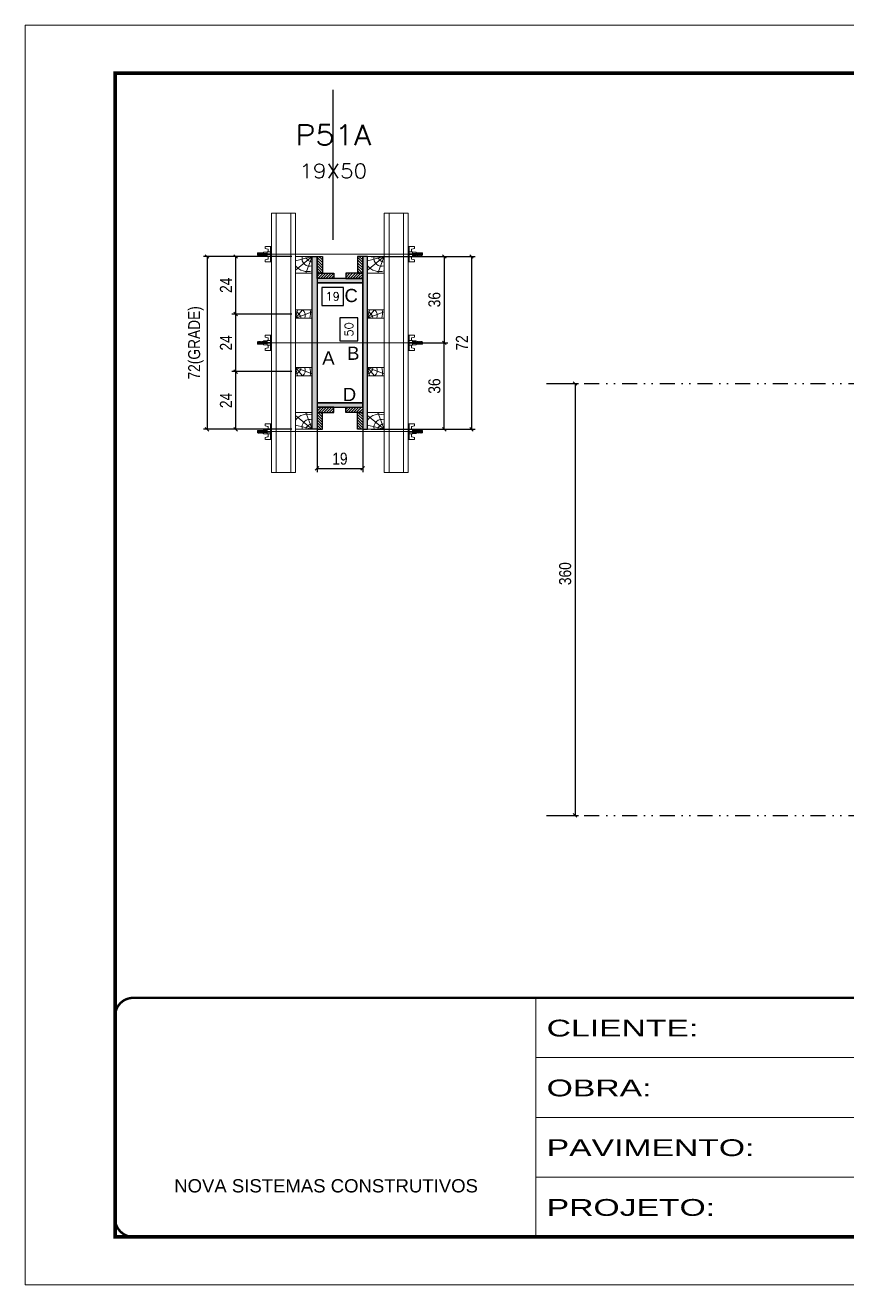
# Model space of a CAD drawing. Extents: x 2949 to 9203, y -16089 to 12527.
# Drawn here: x 7718 to 8402, y -14940 to -13890 of the extents above; entities that cross this region are included whole.
import ezdxf
from ezdxf.enums import TextEntityAlignment as Align

# ---------------------------------------------------------------- set-up
doc = ezdxf.new("R2010")
doc.units = 0
for name, pattern in [('CONTINUO', [0]), ('DASHED', [0.75, 0.5, -0.25]), ('DIVIDE2', [0.625, 0.25, -0.125, 0, -0.125, 0, -0.125]), ('HIDDEN', [0.375, 0.25, -0.125])]:
    doc.linetypes.add(name, pattern=pattern)
for name, color, linetype in [('CHAPA', 1, 'Continuous'), ('COTA', 241, 'Continuous'), ('cotas', 4, 'Continuous'), ('MEIO_PONT', 93, 'Continuous'), ('Nível', 160, 'Continuous'), ('Painéis', 200, 'Continuous'), ('SARRAFO', 251, 'Continuous'), ('Texto de Titulo', 7, 'Continuous'), ('Texto Qtd Sarr', 242, 'Continuous'), ('TEXTO_GERAL', 7, 'Continuous')]:
    doc.layers.add(name, color=color, linetype=linetype)
for name, color, linetype, lineweight in [('Folhas', 255, 'Continuous', 9), ('Hachura', 251, 'Continuous', 9), ('Madeira', 126, 'Continuous', 18), ('Perfil Metálico', 224, 'Continuous', 18), ('SARRAFO DE PRESSAO', 251, 'DASHED', 9), ('Texto Seção', 7, 'Continuous', 15)]:
    doc.layers.add(name, color=color, linetype=linetype, lineweight=lineweight)
doc.styles.add('ARIAL', font='arial.ttf')
doc.styles.add('COTA TECNICA', font='techl___.ttf', dxfattribs={"height": 10})
doc.styles.add('COTA TECNICA 2X', font='techl___.ttf', dxfattribs={"height": 10})
doc.styles.add('ROMANS', font='romans.shx')
doc.styles.add('Tecnologia', font='')
doc.styles.get('Tecnologia').set_extended_font_data('Forgotten Futurist')
doc.dimstyles.new('PAINEL', dxfattribs={"dimtxt": 10, "dimasz": 3, "dimexe": 3, "dimexo": 3, "dimgap": 3, "dimtad": 1, "dimdec": 1, "dimzin": 12, "dimdsep": 46, "dimtxsty": 'COTA TECNICA', "dimblk1": 'OBLIQUE', "dimblk2": 'OBLIQUE', "dimsah": 1, "dimcen": 0.9, "dimclrd": 4, "dimclre": 4, "dimclrt": 240, "dimadec": 1, "dimazin": 3, "dimtfac": 1, "dimtdec": 1, "dimtmove": 0, "dimatfit": 3, "dimfxl": 1, "dimtolj": 1, "dimtzin": 12, "dimarcsym": 0})
doc.dimstyles.new('SECAO PILAR', dxfattribs={"dimtxt": 10, "dimasz": 3, "dimexe": 3, "dimexo": 3, "dimgap": 3, "dimtad": 1, "dimdec": 1, "dimlfac": 0.5, "dimzin": 12, "dimdsep": 46, "dimtxsty": 'COTA TECNICA 2X', "dimblk1": 'OBLIQUE', "dimblk2": 'OBLIQUE', "dimsah": 1, "dimcen": 0.9, "dimclrd": 256, "dimclre": 256, "dimclrt": 256, "dimadec": 1, "dimazin": 3, "dimtfac": 1, "dimtdec": 1, "dimtmove": 0, "dimatfit": 3, "dimfxl": 1, "dimtolj": 1, "dimtzin": 12, "dimarcsym": 0})
doc.dimstyles.new('SECÇÃO 2', dxfattribs={"dimtxt": 7, "dimasz": 6, "dimexe": 0.18, "dimexo": 2, "dimgap": -4, "dimtad": 3, "dimdec": 1, "dimlfac": 0.5, "dimzin": 12, "dimdsep": 46, "dimtxsty": 'ROMANS', "dimblk": 'ARCHTICK', "dimcen": 0.09, "dimse1": 1, "dimse2": 1, "dimsd1": 1, "dimsd2": 1, "dimclrd": 180, "dimclre": 5, "dimclrt": 1, "dimadec": 0, "dimazin": 3, "dimtfac": 1, "dimtdec": 1, "dimtofl": 0, "dimtmove": 0, "dimatfit": 3, "dimldrblk": 'ARCHTICK', "dimfxl": 1, "dimtolj": 1, "dimtzin": 0, "dimarcsym": 0})
pattern_1 = [(135, (-14930.538, -4724.3629), (-1.12253202, -1.12253202), [])]
pattern_2 = [(135, (-14930.538, -4959.3629), (-1.12253202, -1.12253202), [])]
pattern_3 = [(45, (17463.822, 8682.4934), (-1.12253202, 1.12253202), [])]

# ---------------------------------------------------------------- blocks, each defined once
blk = doc.blocks.new('9999999999')
at = {"color": 30, "linetype": 'CONTINUO'}
for p, q in [((98564.6, 34230.2), (98564.6, 34429.4)), ((98564.6, 34379.6), (99584, 34379.6)), ((98564.6, 34329.8), (99488, 34329.8)), ((98564.6, 34280), (99488, 34280))]:
    blk.add_line(p, q, dxfattribs=at)
at = {"color": 30, "linetype": 'CONTINUO', "const_width": 2}
blk.add_lwpolyline([(99584, 34230.2), (99584, 34414.4, 0.414214), (99569, 34429.4), (98229, 34429.4, 0.414214), (98214, 34414.4), (98214, 34245.2, 0.414214), (98229, 34230.2), (99584, 34230.2)], format="xyb", dxfattribs=at)
at = {"layer": 'Folhas'}
blk.add_lwpolyline([(98139, 34190.2), (99624, 34190.2), (99624, 35240.2), (98139, 35240.2)], close=True, dxfattribs=at)
at = {"layer": 'Folhas', "color": 30, "const_width": 3}
blk.add_lwpolyline([(98214, 34230.2), (99584, 34230.2), (99584, 35200.2), (98214, 35200.2)], close=True, dxfattribs=at)
at = {"color": 7, "linetype": 'Continuous', "ltscale": 5, "style": 'ARIAL'}
blk.add_text('NOVA SISTEMAS CONSTRUTIVOS', height=11.059, dxfattribs=at).set_placement((98263.2, 34267.2))
at = {"layer": 'Folhas', "color": 7, "style": 'Tecnologia', "width": 1.5}
for s, p in [('CLIENTE:', (98573.7, 34397.2)), ('OBRA:', (98573.7, 34347.3)), ('PAVIMENTO:', (98573.7, 34297.5)), ('PROJETO:', (98573.7, 34247.7))]:
    blk.add_text(s, height=14, dxfattribs=at).set_placement(p)
blk = doc.blocks.new('titulo1')
at = {"layer": 'Defpoints', "color": 252, "linetype": 'HIDDEN', "ltscale": 2}
blk.add_line((0, 0), (0, 125), dxfattribs=at)
at = {"layer": 'Defpoints', "style": 'ROMANS', "oblique": 15}
blk.add_attdef('FOLHA', text='', height=10, dxfattribs=at).set_placement((0, 15.6), align=Align.MIDDLE_CENTER)
at = {"layer": 'Texto Qtd Sarr', "color": 3, "style": 'ROMANS', "oblique": 15}
for tag, height, p in [('TITULO', 17, (0, 71.4)), ('SEÇÃO', 12, (0, 41.5))]:
    blk.add_attdef(tag, text='', height=height, dxfattribs=at).set_placement(p, align=Align.MIDDLE_CENTER)
blk = doc.blocks.new('_Oblique')
at = {"color": 0, "linetype": 'ByBlock', "lineweight": -2}
blk.add_line((-0.5, -0.5), (0.5, 0.5), dxfattribs=at)
blk = doc.blocks.new('*D3258')
at = {"layer": 'cotas', "color": 4, "linetype": 'ByBlock', "lineweight": -2, "transparency": 16777216}
for p, q in [((8155.2, -14189.2), (8178.9, -14189.2)), ((8175.9, -14189.2), (8175.9, -14549.2)), ((8155.2, -14549.2), (8178.9, -14549.2))]:
    blk.add_line(p, q, dxfattribs=at)
at = {"layer": 'Defpoints', "color": 0, "linetype": 'ByBlock', "transparency": 16777216}
for p in [(8152.2, -14189.2), (8152.2, -14549.2), (8175.9, -14549.2)]:
    blk.add_point(p, dxfattribs=at)
at = {"layer": 'cotas', "color": 4, "linetype": 'ByBlock', "lineweight": -2, "transparency": 16777216, "xscale": 3, "yscale": 3, "zscale": 3}
for p, rotation in [((8175.9, -14189.2), 90), ((8175.9, -14549.2), 270)]:
    blk.add_blockref('_Oblique', p, dxfattribs=dict(at, rotation=rotation))
at = {"layer": 'cotas', "color": 240, "linetype": 'ByBlock', "transparency": 16777216, "insert": (8167.7, -14347.7), "char_height": 10, "attachment_point": 5, "rotation": 90, "style": 'COTA TECNICA'}
blk.add_mtext('\\A1;360', dxfattribs=at)
blk = doc.blocks.new('*D3256')
at = {"layer": 'COTA', "color": 180, "lineweight": -2, "transparency": 16777216}
for p, q in [((7994.9, -14134.4), (7979.9, -14134.4)), ((7979.9, -14134.4), (7979.9, -14153.7)), ((7994.9, -14153.7), (7994.9, -14134.4)), ((7979.9, -14153.7), (7994.9, -14153.7))]:
    blk.add_line(p, q, dxfattribs=at)
at = {"layer": 'Defpoints', "color": 0, "transparency": 16777216}
for p in [(7960.9, -14105.3), (7960.9, -14205.3), (7998.9, -14205.3)]:
    blk.add_point(p, dxfattribs=at)
at = {"layer": 'COTA', "color": 1, "transparency": 16777216, "insert": (7987.4, -14144.1), "char_height": 7, "attachment_point": 5, "rotation": 90, "style": 'ROMANS'}
blk.add_mtext('\\A1;50', dxfattribs=at)
blk = doc.blocks.new('_ArchTick')
at = {"color": 0, "linetype": 'ByBlock', "const_width": 0.15}
blk.add_lwpolyline([(-0.5, -0.5), (0.5, 0.5)], dxfattribs=at)
blk = doc.blocks.new('*D3257')
at = {"layer": 'COTA', "color": 180, "lineweight": -2, "transparency": 16777216}
for p, q in [((7982.8, -14109.1), (7964.8, -14109.1)), ((7964.8, -14109.1), (7964.8, -14124.1)), ((7982.8, -14124.1), (7982.8, -14109.1)), ((7964.8, -14124.1), (7982.8, -14124.1))]:
    blk.add_line(p, q, dxfattribs=at)
at = {"layer": 'Defpoints', "color": 0, "transparency": 16777216}
for p in [(7960.9, -14105.3), (7998.9, -14105.3), (7998.9, -14128.1)]:
    blk.add_point(p, dxfattribs=at)
at = {"layer": 'COTA', "color": 1, "transparency": 16777216, "insert": (7973.8, -14116.6), "char_height": 7, "attachment_point": 5, "style": 'ROMANS'}
blk.add_mtext('\\A1;19', dxfattribs=at)
blk = doc.blocks.new('C')
at = {"layer": 'Hachura', "color": 0}
for p, q in [((0, 3.22), (0, -3.22)), ((0.45, 3.22), (0, 3.22)), ((0.46, 3.16), (0, 3.16)), ((0.46, 3.05), (0, 3.05)), ((0.46, 2.88), (0, 2.88)), ((0, 2.75), (0, -1.16)), ((0.46, 2.65), (0, 2.65)), ((0.46, 2.23), (0, 2.23)), ((0.46, 1.51), (0, 1.51)), ((0.39, 0.49), (0.17, 0.49)), ((0.45, -3.23), (0.45, 3.22)), ((0.45, 3.22), (2.58, 3.22)), ((1.74, 0.97), (0.45, 0.97)), ((1.45, 0.1), (0.45, 0.1)), ((1.35, 1.94), (1.35, 0.96)), ((2.58, 2.39), (1.47, 2.09)), ((1.74, -0.97), (1.74, 0.97)), ((1.74, 0.97), (1.74, 0.84)), ((1.74, 0.97), (1.74, 0.84)), ((1.74, 0.84), (3.35, 0.84)), ((3.35, 0.45), (1.74, 0.45)), ((2.58, 3.22), (2.58, 2.39)), ((3.32, 0.84), (3.32, -0.84)), ((3.35, 0.84), (3.35, -0.84)), ((3.68, 0.45), (3.35, 0.45)), ((3.84, -0.52), (3.35, 0.45)), ((3.35, 0.06), (3.67, -0.57)), ((3.68, 0.45), (4.16, -0.52)), ((3.72, 0.5), (4.25, -0.57)), ((4.37, -0.55), (3.83, 0.53)), ((4.15, 0.45), (3.93, 0.45)), ((4.42, -0.52), (3.93, 0.45)), ((4.15, 0.45), (4.26, 0.45)), ((4.26, 0.45), (4.74, -0.52)), ((4.3, 0.5), (4.83, -0.57)), ((4.95, -0.55), (4.41, 0.53)), ((4.51, 0.45), (4.84, 0.45)), ((5, -0.52), (4.51, 0.45)), ((4.84, 0.45), (5.32, -0.52)), ((4.88, 0.5), (5.41, -0.57)), ((5.53, -0.55), (4.99, 0.53)), ((5.58, -0.52), (5.09, 0.45)), ((5.42, 0.45), (5.09, 0.45)), ((5.58, -0.52), (5.09, 0.45)), ((5.42, 0.45), (5.74, -0.19)), ((5.46, 0.5), (5.74, -0.07)), ((5.74, 0.19), (5.57, 0.53)), ((5.74, 0.32), (5.68, 0.45)), ((5.68, 0.45), (5.74, 0.45)), ((5.74, 0.45), (5.9, 0.29)), ((5.74, 0.45), (5.74, -0.52)), ((5.9, -0.36), (5.9, 0.29)), ((0.45, 0), (0, 0)), ((0.46, -1.52), (0, -1.52)), ((0.46, -2.23), (0, -2.23)), ((0.46, -2.65), (0, -2.65)), ((0.46, -2.88), (0, -2.88)), ((0.46, -3.05), (0, -3.05)), ((0.46, -3.16), (0, -3.16)), ((0, -3.22), (2.57, -3.22)), ((0.08, -0.48), (0.29, -0.48)), ((0.29, -0.48), (0.4, -0.48)), ((0.45, 0), (0.45, -0.97)), ((0.45, -0.16), (1.45, -0.16)), ((0.45, -0.65), (0.45, -0.32)), ((0.45, -3.23), (0.45, -0.65)), ((0.45, -0.97), (1.74, -0.97)), ((1.35, -1.94), (1.35, -0.97)), ((2.58, -2.39), (1.47, -2.1)), ((3.35, -0.32), (1.74, -0.32)), ((3.35, -0.84), (1.74, -0.84)), ((2.58, -3.23), (2.58, -2.39)), ((3.35, -0.07), (3.58, -0.52)), ((3.35, -0.52), (3.58, -0.52)), ((3.84, -0.52), (4.16, -0.52)), ((4.42, -0.52), (4.74, -0.52)), ((4.63, -0.52), (4.74, -0.52)), ((5, -0.52), (5.32, -0.52)), ((5.58, -0.52), (5.74, -0.52)), ((5.74, -0.52), (5.9, -0.36)), ((5.74, -0.52), (5.74, -0.52))]:
    blk.add_line(p, q, dxfattribs=at)
for centre, radius, start, end in [((1.52, 1.94), 0.161, 104.7436, 180), ((1.44, -0.03), 0.129, 272.695, 87.305), ((3.81, 0.39), 0.143, 25.5688, 154.4312), ((4.39, 0.39), 0.143, 25.5688, 154.4312), ((4.97, 0.39), 0.143, 25.5688, 154.4312), ((5.55, 0.39), 0.143, 25.5688, 154.4312), ((0.17, -0.37), 0.174, 221.744, 317.8592), ((1.52, -1.94), 0.161, 180, 255.2564), ((3.71, -0.4), 0.174, 222.1408, 318.256), ((4.29, -0.4), 0.174, 222.1408, 318.256), ((4.87, -0.4), 0.174, 222.1408, 318.256), ((5.45, -0.4), 0.174, 222.1408, 318.256), ((5.61, -0.4), 0.174, 317.8592, 318.256)]:
    blk.add_arc(centre, radius, start, end, dxfattribs=at)
blk = doc.blocks.new('*D3261')
at = {"layer": 'COTA', "lineweight": -2, "transparency": 16777216}
for p, q in [((7960.9, -14211.9), (7960.9, -14263)), ((7998.9, -14211.9), (7998.9, -14263)), ((7960.9, -14260), (7998.9, -14260))]:
    blk.add_line(p, q, dxfattribs=at)
at = {"layer": 'Defpoints', "color": 0, "transparency": 16777216}
for p in [(7960.9, -14208.9), (7998.9, -14208.9), (7998.9, -14260)]:
    blk.add_point(p, dxfattribs=at)
at = {"layer": 'COTA', "lineweight": -2, "transparency": 16777216, "xscale": 3, "yscale": 3, "zscale": 3, "rotation": 180}
blk.add_blockref('_Oblique', (7960.9, -14260), dxfattribs=at)
at = {"layer": 'COTA', "lineweight": -2, "transparency": 16777216, "xscale": 3, "yscale": 3, "zscale": 3}
blk.add_blockref('_Oblique', (7998.9, -14260), dxfattribs=at)
at = {"layer": 'COTA', "transparency": 16777216, "insert": (7979.9, -14251.9), "char_height": 10, "attachment_point": 5, "style": 'COTA TECNICA 2X'}
blk.add_mtext('\\A1;19', dxfattribs=at)
blk = doc.blocks.new('*D3262')
at = {"layer": 'COTA', "lineweight": -2, "transparency": 16777216}
for p, q in [((7939.9, -14083.3), (7866.1, -14083.3)), ((7869.1, -14083.3), (7869.1, -14227.3)), ((7939.9, -14227.3), (7866.1, -14227.3))]:
    blk.add_line(p, q, dxfattribs=at)
at = {"layer": 'Defpoints', "color": 0, "transparency": 16777216}
for p in [(7942.9, -14083.3), (7869.1, -14227.3), (7942.9, -14227.3)]:
    blk.add_point(p, dxfattribs=at)
at = {"layer": 'COTA', "lineweight": -2, "transparency": 16777216, "xscale": 3, "yscale": 3, "zscale": 3}
for p, rotation in [((7869.1, -14083.3), 90), ((7869.1, -14227.3), 270)]:
    blk.add_blockref('_Oblique', p, dxfattribs=dict(at, rotation=rotation))
at = {"layer": 'COTA', "transparency": 16777216, "insert": (7859.9, -14155.3), "char_height": 10, "attachment_point": 5, "rotation": 90, "style": 'COTA TECNICA 2X'}
blk.add_mtext('\\A1;72(GRADE)', dxfattribs=at)
blk = doc.blocks.new('*D3263')
at = {"layer": 'COTA', "lineweight": -2, "transparency": 16777216}
for p, q in [((7939.9, -14179.3), (7889.9, -14179.3)), ((7892.9, -14179.3), (7892.9, -14227.3)), ((7939.9, -14227.3), (7889.9, -14227.3))]:
    blk.add_line(p, q, dxfattribs=at)
at = {"layer": 'Defpoints', "color": 0, "transparency": 16777216}
for p in [(7942.9, -14179.3), (7892.9, -14227.3), (7942.9, -14227.3)]:
    blk.add_point(p, dxfattribs=at)
at = {"layer": 'COTA', "lineweight": -2, "transparency": 16777216, "xscale": 3, "yscale": 3, "zscale": 3}
for p, rotation in [((7892.9, -14179.3), 90), ((7892.9, -14227.3), 270)]:
    blk.add_blockref('_Oblique', p, dxfattribs=dict(at, rotation=rotation))
at = {"layer": 'COTA', "transparency": 16777216, "insert": (7884.9, -14203.3), "char_height": 10, "attachment_point": 5, "rotation": 90, "style": 'COTA TECNICA 2X'}
blk.add_mtext('\\A1;24', dxfattribs=at)
blk = doc.blocks.new('PONTALETE')
at = {"layer": 'Madeira'}
for q in [(2.71, 7), (7, 5.76), (7, 1.74)]:
    blk.add_line((0, 0), q, dxfattribs=at)
blk.add_lwpolyline([(0, 0), (7, 0), (7, 7), (0, 7)], close=True, dxfattribs=at)
for centre, radius, start, end in [((2.04, 0.06), 6.23, 37.2818, 109.0913), ((1.09, 0.9), 3.19, 343.603, 109.9847), ((-0.21, -0.78), 3.09, 14.6322, 86.0383)]:
    blk.add_arc(centre, radius, start, end, dxfattribs=at)
blk = doc.blocks.new('MEIO PONTALETE')
at = {"layer": 'Madeira'}
for q in [(2.71, 7), (3.5, 2.88), (3.5, 0.87)]:
    blk.add_line((0, 0), q, dxfattribs=at)
blk.add_lwpolyline([(0, 0), (3.5, 0), (3.5, 7), (0, 7)], close=True, dxfattribs=at)
for centre, radius, start, end in [((2.04, 0.06), 6.23, 76.4499, 109.0913), ((1.09, 0.9), 3.19, 40.9063, 109.9847), ((-0.21, -0.78), 3.09, 14.6322, 86.0383)]:
    blk.add_arc(centre, radius, start, end, dxfattribs=at)
blk = doc.blocks.new('*D3264')
at = {"layer": 'COTA', "lineweight": -2, "transparency": 16777216}
for p, q in [((7939.9, -14083.3), (7889.9, -14083.3)), ((7892.9, -14083.3), (7892.9, -14131.3)), ((7939.9, -14131.3), (7889.9, -14131.3))]:
    blk.add_line(p, q, dxfattribs=at)
at = {"layer": 'Defpoints', "color": 0, "transparency": 16777216}
for p in [(7942.9, -14083.3), (7892.9, -14131.3), (7942.9, -14131.3)]:
    blk.add_point(p, dxfattribs=at)
at = {"layer": 'COTA', "lineweight": -2, "transparency": 16777216, "xscale": 3, "yscale": 3, "zscale": 3}
for p, rotation in [((7892.9, -14083.3), 90), ((7892.9, -14131.3), 270)]:
    blk.add_blockref('_Oblique', p, dxfattribs=dict(at, rotation=rotation))
at = {"layer": 'COTA', "transparency": 16777216, "insert": (7884.9, -14107.3), "char_height": 10, "attachment_point": 5, "rotation": 90, "style": 'COTA TECNICA 2X'}
blk.add_mtext('\\A1;24', dxfattribs=at)
blk = doc.blocks.new('*D3265')
at = {"layer": 'COTA', "lineweight": -2, "transparency": 16777216}
for p, q in [((7939.9, -14131.3), (7889.9, -14131.3)), ((7892.9, -14131.3), (7892.9, -14179.3)), ((7939.9, -14179.3), (7889.9, -14179.3))]:
    blk.add_line(p, q, dxfattribs=at)
at = {"layer": 'Defpoints', "color": 0, "transparency": 16777216}
for p in [(7942.9, -14131.3), (7892.9, -14179.3), (7942.9, -14179.3)]:
    blk.add_point(p, dxfattribs=at)
at = {"layer": 'COTA', "lineweight": -2, "transparency": 16777216, "xscale": 3, "yscale": 3, "zscale": 3}
for p, rotation in [((7892.9, -14131.3), 90), ((7892.9, -14179.3), 270)]:
    blk.add_blockref('_Oblique', p, dxfattribs=dict(at, rotation=rotation))
at = {"layer": 'COTA', "transparency": 16777216, "insert": (7884.9, -14155.3), "char_height": 10, "attachment_point": 5, "rotation": 90, "style": 'COTA TECNICA 2X'}
blk.add_mtext('\\A1;24', dxfattribs=at)
blk = doc.blocks.new('*D3266')
at = {"layer": 'COTA', "lineweight": -2, "transparency": 16777216}
for p, q in [((8005.9, -14083.3), (8092.6, -14083.3)), ((8089.6, -14083.3), (8089.6, -14227.3)), ((8005.9, -14227.3), (8092.6, -14227.3))]:
    blk.add_line(p, q, dxfattribs=at)
at = {"layer": 'Defpoints', "color": 0, "transparency": 16777216}
for p in [(8002.9, -14083.3), (8002.9, -14227.3), (8089.6, -14227.3)]:
    blk.add_point(p, dxfattribs=at)
at = {"layer": 'COTA', "lineweight": -2, "transparency": 16777216, "xscale": 3, "yscale": 3, "zscale": 3}
for p, rotation in [((8089.6, -14083.3), 90), ((8089.6, -14227.3), 270)]:
    blk.add_blockref('_Oblique', p, dxfattribs=dict(at, rotation=rotation))
at = {"layer": 'COTA', "transparency": 16777216, "insert": (8081.6, -14155.3), "char_height": 10, "attachment_point": 5, "rotation": 90, "style": 'COTA TECNICA 2X'}
blk.add_mtext('\\A1;72', dxfattribs=at)
blk = doc.blocks.new('*D3267')
at = {"layer": 'COTA', "lineweight": -2, "transparency": 16777216}
for p, q in [((8039.9, -14083.3), (8069.9, -14083.3)), ((8066.9, -14083.3), (8066.9, -14155.3)), ((8039.9, -14155.3), (8069.9, -14155.3))]:
    blk.add_line(p, q, dxfattribs=at)
at = {"layer": 'Defpoints', "color": 0, "transparency": 16777216}
for p in [(8036.9, -14083.3), (8036.9, -14155.3), (8066.9, -14155.3)]:
    blk.add_point(p, dxfattribs=at)
at = {"layer": 'COTA', "lineweight": -2, "transparency": 16777216, "xscale": 3, "yscale": 3, "zscale": 3}
for p, rotation in [((8066.9, -14083.3), 90), ((8066.9, -14155.3), 270)]:
    blk.add_blockref('_Oblique', p, dxfattribs=dict(at, rotation=rotation))
at = {"layer": 'COTA', "transparency": 16777216, "insert": (8058.7, -14119.3), "char_height": 10, "attachment_point": 5, "rotation": 90, "style": 'COTA TECNICA 2X'}
blk.add_mtext('\\A1;36', dxfattribs=at)
blk = doc.blocks.new('*D3268')
at = {"layer": 'COTA', "lineweight": -2, "transparency": 16777216}
for p, q in [((8039.9, -14155.3), (8069.9, -14155.3)), ((8066.9, -14227.3), (8066.9, -14155.3)), ((8039.9, -14227.3), (8069.9, -14227.3))]:
    blk.add_line(p, q, dxfattribs=at)
at = {"layer": 'Defpoints', "color": 0, "transparency": 16777216}
for p in [(8036.9, -14155.3), (8066.9, -14155.3), (8036.9, -14227.3)]:
    blk.add_point(p, dxfattribs=at)
at = {"layer": 'COTA', "lineweight": -2, "transparency": 16777216, "xscale": 3, "yscale": 3, "zscale": 3}
for p, rotation in [((8066.9, -14155.3), 90), ((8066.9, -14227.3), 270)]:
    blk.add_blockref('_Oblique', p, dxfattribs=dict(at, rotation=rotation))
at = {"layer": 'COTA', "transparency": 16777216, "insert": (8058.7, -14191.3), "char_height": 10, "attachment_point": 5, "rotation": 90, "style": 'COTA TECNICA 2X'}
blk.add_mtext('\\A1;36', dxfattribs=at)

msp = doc.modelspace()

# ---------------------------------------------------------------- hatches: boundary and pattern name
at = {"layer": 'Hachura'}
h = msp.add_hatch(color=256, dxfattribs=at)
h.dxf.hatch_style = 1
h.paths.add_polyline_path([(7960.87, -14227.31), (7956.87, -14227.31), (7956.87, -14083.31), (7960.87, -14083.31)])
h = msp.add_hatch(color=256, dxfattribs=at)
h.dxf.hatch_style = 1
h.paths.add_polyline_path([(7960.87, -14227.31), (7956.87, -14227.31), (7956.87, -14083.31), (7960.87, -14083.31)])
h = msp.add_hatch(dxfattribs=at)
h.set_pattern_fill('ANSI31', color=256, scale=0.5, angle=90, style=0)
h.set_pattern_definition(pattern_2)
h.paths.add_polyline_path([(7960.87, -14097.31), (7965.27, -14097.31), (7965.27, -14083.31), (7960.87, -14083.31)])
h = msp.add_hatch(dxfattribs=at)
h.set_pattern_fill('ANSI31', color=256, scale=0.5, angle=90, style=0)
h.set_pattern_definition(pattern_2)
h.paths.add_polyline_path([(7998.87, -14097.31), (7994.47, -14097.31), (7994.47, -14083.31), (7998.87, -14083.31)])
h = msp.add_hatch(color=256, dxfattribs=at)
h.dxf.hatch_style = 1
h.paths.add_polyline_path([(7998.87, -14227.31), (8002.87, -14227.31), (8002.87, -14083.31), (7998.87, -14083.31)])
h = msp.add_hatch(color=256, dxfattribs=at)
h.dxf.hatch_style = 1
h.paths.add_polyline_path([(7998.87, -14227.31), (8002.87, -14227.31), (8002.87, -14083.31), (7998.87, -14083.31)])
h = msp.add_hatch(dxfattribs=at)
h.set_pattern_fill('ANSI31', color=256, scale=0.5, style=0)
h.set_pattern_definition(pattern_3)
h.paths.add_polyline_path([(7974.87, -14101.71), (7974.87, -14097.31), (7960.87, -14097.31), (7960.87, -14101.71)])
h = msp.add_hatch(dxfattribs=at)
h.set_pattern_fill('ANSI31', color=256, scale=0.5, style=0)
h.set_pattern_definition(pattern_3)
h.paths.add_polyline_path([(7984.87, -14101.71), (7984.87, -14097.31), (7998.87, -14097.31), (7998.87, -14101.71)])
h = msp.add_hatch(color=256, dxfattribs=at)
h.dxf.hatch_style = 1
h.paths.add_polyline_path([(7960.87, -14101.71), (7960.87, -14105.31), (7998.87, -14105.31), (7998.87, -14101.71)])
h = msp.add_hatch(color=256, dxfattribs=at)
h.dxf.hatch_style = 1
h.paths.add_polyline_path([(7960.87, -14101.71), (7960.87, -14105.31), (7998.87, -14105.31), (7998.87, -14101.71)])
h = msp.add_hatch(color=256, dxfattribs=at)
h.dxf.hatch_style = 1
h.paths.add_polyline_path([(7960.87, -14205.31), (7960.87, -14208.91), (7998.87, -14208.91), (7998.87, -14205.31)])
h = msp.add_hatch(color=256, dxfattribs=at)
h.dxf.hatch_style = 1
h.paths.add_polyline_path([(7960.87, -14205.31), (7960.87, -14208.91), (7998.87, -14208.91), (7998.87, -14205.31)])
h = msp.add_hatch(dxfattribs=at)
h.set_pattern_fill('ANSI31', color=256, scale=0.5, style=0)
h.set_pattern_definition(pattern_3)
h.paths.add_polyline_path([(7974.87, -14208.91), (7974.87, -14213.31), (7960.87, -14213.31), (7960.87, -14208.91)])
h = msp.add_hatch(dxfattribs=at)
h.set_pattern_fill('ANSI31', color=256, scale=0.5, angle=90, style=0)
h.set_pattern_definition(pattern_1)
h.paths.add_polyline_path([(7960.87, -14213.31), (7965.27, -14213.31), (7965.27, -14227.31), (7960.87, -14227.31)])
h = msp.add_hatch(dxfattribs=at)
h.set_pattern_fill('ANSI31', color=256, scale=0.5, style=0)
h.set_pattern_definition(pattern_3)
h.paths.add_polyline_path([(7984.87, -14208.91), (7984.87, -14213.31), (7998.87, -14213.31), (7998.87, -14208.91)])
h = msp.add_hatch(dxfattribs=at)
h.set_pattern_fill('ANSI31', color=256, scale=0.5, angle=90, style=0)
h.set_pattern_definition(pattern_1)
h.paths.add_polyline_path([(7998.87, -14213.31), (7994.47, -14213.31), (7994.47, -14227.31), (7998.87, -14227.31)])

# ---------------------------------------------------------------- linework, layer by layer
at = {"layer": 'CHAPA'}
for points in [[(7960.87, -14227.31), (7956.87, -14227.31), (7956.87, -14083.31), (7960.87, -14083.31)], [(7960.87, -14227.31), (7956.87, -14227.31), (7956.87, -14083.31), (7960.87, -14083.31)], [(7998.87, -14227.31), (8002.87, -14227.31), (8002.87, -14083.31), (7998.87, -14083.31)], [(7998.87, -14227.31), (8002.87, -14227.31), (8002.87, -14083.31), (7998.87, -14083.31)], [(7960.87, -14101.71), (7960.87, -14105.31), (7998.87, -14105.31), (7998.87, -14101.71)], [(7960.87, -14101.71), (7960.87, -14105.31), (7998.87, -14105.31), (7998.87, -14101.71)], [(7960.87, -14205.31), (7960.87, -14208.91), (7998.87, -14208.91), (7998.87, -14205.31)], [(7960.87, -14205.31), (7960.87, -14208.91), (7998.87, -14208.91), (7998.87, -14205.31)]]:
    msp.add_lwpolyline(points, close=True, dxfattribs=at)
at = {"layer": 'Hachura'}
for p, q in [((7912.07, -14081.31), (8043.87, -14081.31)), ((7912.07, -14155.31), (8043.87, -14155.32)), ((7912.07, -14229.32), (8043.87, -14229.32))]:
    msp.add_line(p, q, dxfattribs=at)
at = {"layer": 'Madeira'}
for points in [[(7956.87, -14227.31), (7942.87, -14227.31), (7942.87, -14083.31), (7956.87, -14083.31)], [(8002.87, -14227.31), (8016.87, -14227.31), (8016.87, -14083.31), (8002.87, -14083.31)]]:
    msp.add_lwpolyline(points, close=True, dxfattribs=at)
at = {"layer": 'Nível', "color": 4, "linetype": 'DIVIDE2', "ltscale": 50}
for p, q in [((8152.19, -14189.21), (9162.53, -14189.21)), ((8152.19, -14549.21), (9162.53, -14549.21))]:
    msp.add_line(p, q, dxfattribs=at)
at = {"layer": 'Painéis'}
msp.add_lwpolyline([(7998.87, -14105.31), (7960.87, -14105.31), (7960.87, -14205.31), (7998.87, -14205.31)], close=True, dxfattribs=at)
at = {"layer": 'Perfil Metálico'}
for points in [[(7922.87, -14263.31), (7942.87, -14263.31), (7942.87, -14047.31), (7922.87, -14047.31)], [(7938.87, -14047.31), (7926.87, -14047.31), (7926.87, -14263.31), (7938.87, -14263.31)], [(8036.87, -14263.31), (8016.87, -14263.31), (8016.87, -14047.31), (8036.87, -14047.31)], [(8020.87, -14047.31), (8032.87, -14047.31), (8032.87, -14263.31), (8020.87, -14263.31)]]:
    msp.add_lwpolyline(points, close=True, dxfattribs=at)
at = {"layer": 'SARRAFO'}
for points in [[(7965.27, -14083.31), (7965.27, -14097.31), (7960.87, -14097.31), (7960.87, -14083.31)], [(7994.47, -14083.31), (7994.47, -14097.31), (7998.87, -14097.31), (7998.87, -14083.31)], [(7960.87, -14097.31), (7974.87, -14097.31), (7974.87, -14101.71), (7960.87, -14101.71)], [(7998.87, -14097.31), (7984.87, -14097.31), (7984.87, -14101.71), (7998.87, -14101.71)], [(7960.87, -14213.31), (7974.87, -14213.31), (7974.87, -14208.91), (7960.87, -14208.91)], [(7965.27, -14227.31), (7965.27, -14213.31), (7960.87, -14213.31), (7960.87, -14227.31)], [(7998.87, -14213.31), (7984.87, -14213.31), (7984.87, -14208.91), (7998.87, -14208.91)], [(7994.47, -14227.31), (7994.47, -14213.31), (7998.87, -14213.31), (7998.87, -14227.31)]]:
    msp.add_lwpolyline(points, close=True, dxfattribs=at)

# ---------------------------------------------------------------- block references
at = {"layer": 'Hachura', "linetype": 'Continuous', "yscale": 2, "zscale": 2, "rotation": 180}
for p, xscale in [((7922.87, -14081.31), 2), ((8036.87, -14081.32), -2)]:
    msp.add_blockref('C', p, dxfattribs=dict(at, xscale=xscale))
at = {"layer": 'Hachura', "linetype": 'Continuous', "yscale": 2, "zscale": 2}
for p, xscale in [((7922.87, -14155.31), -2), ((8036.87, -14155.31), 2), ((7922.87, -14229.32), -2), ((8036.87, -14229.31), 2)]:
    msp.add_blockref('C', p, dxfattribs=dict(at, xscale=xscale))
at = {"layer": 'MEIO_PONT'}
for name, p, xscale, yscale, zscale, rotation in [('PONTALETE', (7956.87, -14083.31), 2, 2, 2, 180), ('PONTALETE', (8016.87, -14083.31), 2, 2, 2, 180), ('MEIO PONTALETE', (7942.87, -14134.81), -1.999999997962732, 1.999999997962732, 1.999999997962732, 270), ('MEIO PONTALETE', (8002.87, -14134.81), -1.999999997962732, 1.999999997962732, 1.999999997962732, 270), ('MEIO PONTALETE', (7942.87, -14175.81), 1.999999997962732, 1.999999997962732, 1.999999997962732, 270), ('MEIO PONTALETE', (8002.87, -14175.81), 1.999999997962732, 1.999999997962732, 1.999999997962732, 270)]:
    msp.add_blockref(name, p, dxfattribs=dict(at, xscale=xscale, yscale=yscale, zscale=zscale, rotation=rotation))
at = {"layer": 'MEIO_PONT', "xscale": -2, "yscale": 2, "zscale": 2}
for p in [(7956.87, -14227.31), (8016.87, -14227.31)]:
    msp.add_blockref('PONTALETE', p, dxfattribs=at)
at = {"layer": 'SARRAFO DE PRESSAO', "color": 6, "linetype": 'ByBlock'}
msp.add_blockref('9999999999', (-90421.44, -49130.7), dxfattribs=at)
at = {"layer": 'Texto Seção'}
ref = msp.add_blockref('titulo1', (7974.33, -14069.44), dxfattribs=at)
ref.add_attrib('TITULO', 'P51A', dxfattribs={"layer": 'Texto de Titulo', "color": 7, "height": 17, "style": 'ROMANS', "width": 1.1}).set_placement((7974.33, -13981.94), align=Align.MIDDLE_CENTER)
ref.add_attrib('SEÇÃO', '19X50', dxfattribs={"layer": 'Texto de Titulo', "color": 7, "height": 12, "style": 'ROMANS', "width": 1.1}).set_placement((7974.33, -14011.94), align=Align.MIDDLE_CENTER)

# ---------------------------------------------------------------- texts
at = {"layer": 'TEXTO_GERAL', "style": 'ARIAL'}
for s, p in [('C', (7989.28, -14115.81)), ('A', (7970.33, -14167.87)), ('B', (7991.04, -14163.95)), ('D', (7987.88, -14198.31))]:
    msp.add_text(s, height=11, dxfattribs=at).set_placement(p, align=Align.MIDDLE_CENTER)

# ---------------------------------------------------------------- dimensions: what is measured, and where the dimension line sits
at = {"layer": 'COTA'}
dim = msp.add_linear_dim(base=(7869.09, -14227.31), p1=(7942.87, -14083.31), p2=(7942.87, -14227.31), angle=270, text='<>(GRADE)', dimstyle='SECAO PILAR', dxfattribs=at)
dim.commit()
dim.dimension.update_dxf_attribs({"geometry": '*D3262', "text_midpoint": (7859.87, -14155.31)})
for base, p1, p2, angle, picture, middle in [((7892.94, -14131.31), (7942.87, -14083.31), (7942.87, -14131.31), 270, '*D3264', (7884.86, -14107.31)), ((8089.64, -14227.31), (8002.87, -14083.31), (8002.87, -14227.31), 270, '*D3266', (8081.57, -14155.31)), ((8066.88, -14155.31), (8036.87, -14083.31), (8036.87, -14155.31), 270, '*D3267', (8058.66, -14119.31)), ((7892.94, -14179.31), (7942.87, -14131.31), (7942.87, -14179.31), 270, '*D3265', (7884.86, -14155.31)), ((8066.88, -14155.31), (8036.87, -14227.31), (8036.87, -14155.31), 90, '*D3268', (8058.66, -14191.31)), ((7892.94, -14227.31), (7942.87, -14179.31), (7942.87, -14227.31), 270, '*D3263', (7884.86, -14203.31))]:
    dim = msp.add_linear_dim(base=base, p1=p1, p2=p2, angle=angle, dimstyle='SECAO PILAR', dxfattribs=at)
    dim.commit()
    dim.dimension.update_dxf_attribs({"geometry": picture, "text_midpoint": middle})
dim = msp.add_linear_dim(base=(7998.87, -14205.31), p1=(7960.87, -14105.31), p2=(7960.87, -14205.31), angle=270, dimstyle='SECÇÃO 2', dxfattribs=at)
dim.commit()
dim.dimension.update_dxf_attribs({"geometry": '*D3256', "text_midpoint": (7998.87, -14144.08), "dimtype": 160})
dim = msp.add_linear_dim(base=(7998.87, -14128.11), p1=(7960.87, -14105.31), p2=(7998.87, -14105.31), dimstyle='SECÇÃO 2', dxfattribs=at)
dim.commit()
dim.dimension.update_dxf_attribs({"geometry": '*D3257', "text_midpoint": (7973.79, -14128.11), "dimtype": 160})
dim = msp.add_linear_dim(base=(7998.87, -14259.95), p1=(7960.87, -14208.91), p2=(7998.87, -14208.91), dimstyle='SECAO PILAR', dxfattribs=at)
dim.commit()
dim.dimension.update_dxf_attribs({"geometry": '*D3261', "text_midpoint": (7979.87, -14251.86)})
at = {"layer": 'cotas', "linetype": 'ByBlock'}
dim = msp.add_linear_dim(base=(8175.91, -14549.21), p1=(8152.19, -14189.21), p2=(8152.19, -14549.21), angle=90, dimstyle='PAINEL', dxfattribs=at)
dim.commit()
dim.dimension.update_dxf_attribs({"geometry": '*D3258', "text_midpoint": (8175.91, -14347.68), "dimtype": 160})

doc.saveas('drawing.dxf')
